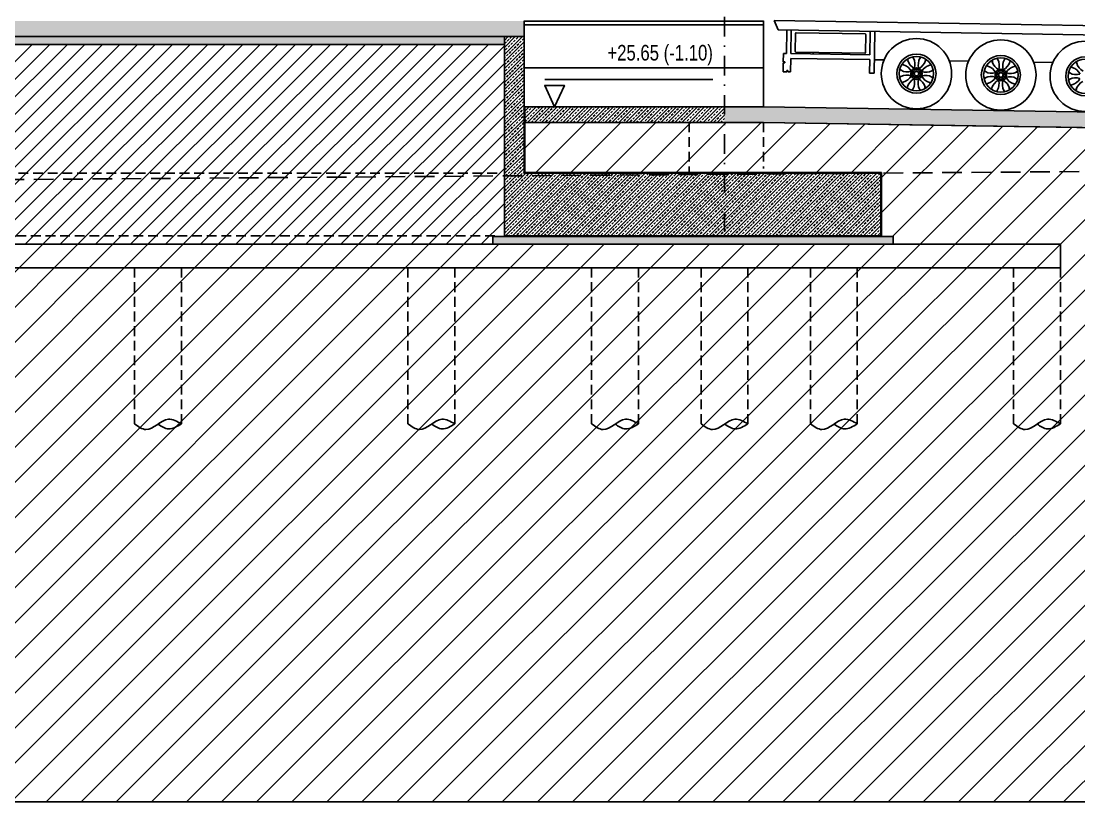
# Model space of a CAD drawing. Header units: centimetres. Extents: x 77182 to 116086, y 20619 to 33555.
# Drawn here: x 111165 to 112518, y 20940 to 21940 of the extents above; entities that cross this region are included whole.
import ezdxf

# ---------------------------------------------------------------- set-up
doc = ezdxf.new("R2010")
doc.units = ezdxf.units.CM
doc.header["$LTSCALE"] = 100
doc.linetypes.add('DASHDOT2', pattern=[0.5, 0.25, -0.125, 0, -0.125])
doc.linetypes.add('HIDDEN2', pattern=[0.1875, 0.125, -0.0625])
for name, color, linetype in [('A-ANNO-DIMS', 187, 'Continuous'), ('A-ANNO-GRID', 155, 'DASHDOT2'), ('A-DOOR', 193, 'Continuous'), ('A-ELEV-01', 255, 'Continuous'), ('A-ELEV-02', 253, 'Continuous'), ('A-HATCH', 253, 'Continuous'), ('A-WALL-INSL', 249, 'Continuous'), ('L-TOPO', 49, 'Continuous'), ('S-CONC', 5, 'Continuous'), ('S-HTCH', 8, 'Continuous')]:
    doc.layers.add(name, color=color, linetype=linetype)
doc.styles.add('Fields_100', font='act_simplex.shx', dxfattribs={"width": 0.8, "height": 20})
pattern_1 = [(45, (84445.261, 23206.629), (-4.490128, 4.490128), []), (45, (84449.7513, 23206.629), (-4.490128, 4.490128), [3.175, -1.5875])]

# ---------------------------------------------------------------- blocks, each defined once
blk = doc.blocks.new('TRUCK ELEVATION')
for p, q in [((-1176.8, 65), (183.2, 65)), ((183.2, 65), (177.9, 53.2)), ((177.9, 53.2), (-925.9, 53.2)), ((54, -0.4), (54, 53.2)), ((60, 23), (60, 53.2)), ((65.6, 26), (65.6, 49)), ((154.6, 50), (66.6, 50)), ((155.6, 26), (155.6, 49)), ((161.2, 23), (161.2, 53.2)), ((166.9, 53.2), (166.9, 23)), ((-149.7, 17), (-174.3, 17)), ((-41.7, 17), (-66.3, 17)), ((54, 17), (41.7, 17)), ((161.2, 23), (60, 23)), ((60, -0.4), (60, 17)), ((161.2, 17), (60, 17)), ((154.6, 25), (66.6, 25)), ((88.4, 25), (88.4, 23)), ((132.8, 25), (132.8, 23)), ((161.2, -0.4), (161.2, 17)), ((166.9, 23), (170.7, 23)), ((170.7, 23), (170.7, 12.5)), ((166, 1.5), (164.5, 1.5)), ((164.5, 1.5), (164.5, -0.4)), ((166, -0.4), (166, 1.5)), ((170.7, 12.5), (168.8, 12.5)), ((168.8, 12.5), (168.8, 11.1)), ((168.8, 11.1), (170.7, 11.1)), ((170.7, 11.1), (170.7, -0.4)), ((60, -0.4), (54, -0.4)), ((164.5, -0.4), (161.2, -0.4)), ((170.7, -0.4), (166, -0.4))]:
    blk.add_line(p, q)
for points in [[(-204, 18.3), (-205.1, 17.1), (-204.8, 16.8, -0.205207), (-213.1, 6.7, 1.723661)], [(-120, 18.3), (-118.9, 17.1), (-119.2, 16.8, 0.205207), (-110.9, 6.7, -1.723661)], [(-112.6, 21.4), (-112.6, 19.8), (-112.2, 19.8, -0.206806), (-110.9, 6.7, 1.723661)], [(-103.4, 21.4), (-103.4, 19.8), (-103.8, 19.8, 0.206806), (-105.1, 6.7, -1.723661)], [(-96, 18.3), (-97.1, 17.1), (-96.8, 16.8, -0.205207), (-105.1, 6.7, 1.723661)], [(-12, 18.3), (-10.9, 17.1), (-11.2, 16.8, 0.205207), (-2.9, 6.7, -1.723661)], [(-4.6, 21.4), (-4.6, 19.8), (-4.2, 19.8, -0.206806), (-2.9, 6.7, 1.723661)], [(4.6, 21.4), (4.6, 19.8), (4.2, 19.8, 0.206806), (2.9, 6.7, -1.723661)], [(12, 18.3), (10.9, 17.1), (11.2, 16.8, -0.205207), (2.9, 6.7, 1.723661)], [(-197.7, 12), (-198.9, 10.9), (-199.2, 11.2, 0.205207), (-209.3, 2.9, -1.723661)], [(-194.6, 4.4), (-196.2, 4.4), (-196.2, 4, -0.205207), (-209.2, 2.7, 1.723661)], [(-129.4, 4.4), (-127.8, 4.4), (-127.8, 4, 0.205207), (-114.8, 2.7, -1.723661)], [(-126.3, 12), (-125.1, 10.9), (-124.8, 11.2, -0.205207), (-114.7, 2.9, 1.723661)], [(-89.7, 12), (-90.9, 10.9), (-91.2, 11.2, 0.205207), (-101.3, 2.9, -1.723661)], [(-86.6, 4.4), (-88.2, 4.4), (-88.2, 4, -0.205207), (-101.2, 2.7, 1.723661)], [(-21.4, 4.4), (-19.8, 4.4), (-19.8, 4, 0.205207), (-6.8, 2.7, -1.723661)], [(-18.3, 12), (-17.1, 10.9), (-16.8, 11.2, -0.205207), (-6.7, 2.9, 1.723661)], [(18.3, 12), (17.1, 10.9), (16.8, 11.2, 0.205207), (6.7, 2.9, -1.723661)], [(21.4, 4.4), (19.8, 4.4), (19.8, 4, -0.205207), (6.8, 2.7, 1.723661)], [(-204, -18.3), (-205.1, -17.1), (-204.8, -16.8, 0.205207), (-213.1, -6.7, -1.723661)], [(-197.7, -12), (-198.9, -10.9), (-199.2, -11.2, -0.205207), (-209.3, -2.9, 1.723661)], [(-194.6, -4.4), (-196.2, -4.4), (-196.2, -4, 0.205207), (-209.2, -2.7, -1.723661)], [(-129.4, -4.4), (-127.8, -4.4), (-127.8, -4, -0.205207), (-114.8, -2.7, 1.723661)], [(-126.3, -12), (-125.1, -10.9), (-124.8, -11.2, 0.205207), (-114.7, -2.9, -1.723661)], [(-120, -18.3), (-118.9, -17.1), (-119.2, -16.8, -0.205207), (-110.9, -6.7, 1.723661)], [(-112.6, -21.4), (-112.6, -19.8), (-112.2, -19.8, 0.206806), (-110.9, -6.7, -1.723661)], [(-103.4, -21.4), (-103.4, -19.8), (-103.8, -19.8, -0.206806), (-105.1, -6.7, 1.723661)], [(-96, -18.3), (-97.1, -17.1), (-96.8, -16.8, 0.205207), (-105.1, -6.7, -1.723661)], [(-89.7, -12), (-90.9, -10.9), (-91.2, -11.2, -0.205207), (-101.3, -2.9, 1.723661)], [(-86.6, -4.4), (-88.2, -4.4), (-88.2, -4, 0.205207), (-101.2, -2.7, -1.723661)], [(-21.4, -4.4), (-19.8, -4.4), (-19.8, -4, -0.205207), (-6.8, -2.7, 1.723661)], [(-18.3, -12), (-17.1, -10.9), (-16.8, -11.2, 0.205207), (-6.7, -2.9, -1.723661)], [(-12, -18.3), (-10.9, -17.1), (-11.2, -16.8, -0.205207), (-2.9, -6.7, 1.723661)], [(-4.6, -21.4), (-4.6, -19.8), (-4.2, -19.8, 0.206806), (-2.9, -6.7, -1.723661)], [(4.6, -21.4), (4.6, -19.8), (4.2, -19.8, -0.206806), (2.9, -6.7, 1.723661)], [(12, -18.3), (10.9, -17.1), (11.2, -16.8, 0.205207), (2.9, -6.7, -1.723661)], [(18.3, -12), (17.1, -10.9), (16.8, -11.2, -0.205207), (6.7, -2.9, 1.723661)], [(21.4, -4.4), (19.8, -4.4), (19.8, -4, 0.205207), (6.8, -2.7, -1.723661)]]:
    blk.add_lwpolyline(points, format="xyb")
for centre, radius in [((-216, 0), 45), ((-108, 0), 45), ((0, 0), 45), ((-216, 0), 25), ((-216, 0), 22), ((-108, 0), 25), ((-108, 0), 22), ((0, 0), 25), ((0, 0), 22), ((-108, 0), 7.31), ((-108, 0), 5.57), ((-108, 0), 3.42), ((-108, 0), 2.94), ((0, 0), 7.31), ((0, 0), 5.57), ((0, 0), 3.42), ((0, 0), 2.94)]:
    blk.add_circle(centre, radius)
for centre, start, end in [((66.6, 49), 90, 180), ((154.6, 49), 0, 90), ((66.6, 26), 180, 270), ((154.6, 26), 270, 0)]:
    blk.add_arc(centre, 1, start, end)
blk = doc.blocks.new('JET GROUT')
at = {"linetype": 'HIDDEN2'}
for points in [[(-30, 0), (-30, -200)], [(30, 0), (30, -200)]]:
    blk.add_lwpolyline(points, dxfattribs=at)
for points, knots in [([(-30, -200), (-25.1, -203.6), (-10.8, -214), (8.9, -187.9), (24.4, -196.8), (30, -200)], [0, 0, 0, 0, 16.350848, 47.934672, 65.567386, 65.567386, 65.567386, 65.567386]), ([(0, -200.3), (4.4, -203.3), (14.5, -209.5), (24.5, -203.3), (30, -200)], [179.801197, 179.801197, 179.801197, 179.801197, 259.646208, 355.156763, 355.156763, 355.156763, 355.156763])]:
    blk.add_open_spline(points, degree=3, knots=knots)

msp = doc.modelspace()

# ---------------------------------------------------------------- hatches: boundary and pattern name
at = {"layer": 'A-HATCH'}
h = msp.add_hatch(dxfattribs=at)
h.set_pattern_fill('LINE', color=256, scale=5, angle=45, style=0)
h.set_pattern_definition([(45, (95292.908, 16351.703), (-11.22532, 11.22532), [])])
h.paths.add_polyline_path([(92250.7, 21746.4), (92250.7, 21900.4), (94004.7, 21900.4), (94004.7, 21910.4), (109888.7, 21910.4), (109899.7, 21910.4), (111782.7, 21910.4), (111782.7, 21664.4), (111768.2, 21664.4), (111768.2, 21654.4), (110484.7, 21654.4), (110484.7, 21664.4), (110465.2, 21664.9), (110465.2, 21745.9), (110064.2, 21745.9), (110064.2, 21664.4), (110044.7, 21664.4), (110044.7, 21654.4), (108684.7, 21654.4), (108684.7, 21664.4), (108665.2, 21664.4), (108665.2, 21745.9), (108264.2, 21745.9), (108264.2, 21664.4), (108244.7, 21664.4), (108244.7, 21654.4), (106884.7, 21654.4), (106884.7, 21664.4), (106865.2, 21664.4), (106865.2, 21745.9), (106464.2, 21745.9), (106464.2, 21664.4), (106444.7, 21664.4), (106444.7, 21654.4), (105084.7, 21654.4), (105084.7, 21664.4), (105065.2, 21664.4), (105065.2, 21745.9), (104664.2, 21745.9), (104664.2, 21664.4), (104644.7, 21664.4), (104644.7, 21654.4), (103284.7, 21654.4), (103284.7, 21664.4), (103265.2, 21664.4), (103265.2, 21745.9), (102764.2, 21745.9), (102764.2, 21664.4), (102744.7, 21664.4), (102744.7, 21654.4), (101484.7, 21654.4), (101484.7, 21664.4), (101465.2, 21664.4), (101465.2, 21745.9), (101064.2, 21745.9), (101064.2, 21664.4), (101044.7, 21664.4), (101044.7, 21654.4), (99684.7, 21654.4), (99684.7, 21664.4), (99665.2, 21664.4), (99665.2, 21745.9), (99264.2, 21745.9), (99264.2, 21664.4), (99244.7, 21664.4), (99244.7, 21654.4), (97884.7, 21654.4), (97884.7, 21664.4), (97865.2, 21664.4), (97865.2, 21745.9), (97464.2, 21745.9), (97464.2, 21664.4), (97444.7, 21664.4), (97444.7, 21654.4), (96084.7, 21654.4), (96084.7, 21664.4), (96065.2, 21664.4), (96065.2, 21745.9), (95664.2, 21745.9), (95664.2, 21664.4), (95644.7, 21664.4), (95644.7, 21654.4), (94279.7, 21654.4), (94279.7, 21664.4), (94265.2, 21664.4), (94265.7, 21746.4)])
h = msp.add_hatch(dxfattribs=at)
h.set_pattern_fill('LINE', color=256, scale=10, angle=45, style=0)
h.set_pattern_definition([(45, (95292.908, 16351.703), (-22.45064, 22.45064), [])])
h.paths.add_polyline_path([(116038, 21785.4), (116038, 20940.3), (90438, 20940.3), (90438, 21785.4), (91458.7, 21785.4), (91458.7, 21685.4), (91608.7, 21685.4), (91608.7, 21715.4), (91478.7, 21715.4), (91478.7, 21895.4), (92218.7, 21895.4), (92218.7, 21746.4), (92063.7, 21746.4), (92063.7, 21664.4), (92049.7, 21664.4), (92049.7, 21654.4), (112280.7, 21654.4), (112280.7, 21664.4), (112265.7, 21664.4), (112265.7, 21746.4), (111809.2, 21746.4), (111809.2, 21810.4), (112114.7, 21810.4), (114922.6, 21765.4), (114923, 21785.4)])
h.paths.add_polyline_path([(91945.5, 21872.2), (91612.5, 21872.2), (91612.5, 21652.6), (91945.5, 21652.6)], flags=16)
h.paths.add_polyline_path([(106591.4, 21347.1), (106890.1, 21347.1), (106890.1, 21164.3), (106591.4, 21164.3)], flags=16)
h.paths.add_polyline_path([(95798, 21347.1), (96096.7, 21347.1), (96096.7, 21164.3), (95798, 21164.3)], flags=16)
h.paths.add_polyline_path([(93574.3, 21347.1), (93873, 21347.1), (93873, 21164.3), (93574.3, 21164.3)], flags=16)
at = {"layer": 'S-HTCH'}
h = msp.add_hatch(dxfattribs=at)
h.set_pattern_fill('ANSI33', color=256, style=0)
h.set_pattern_definition(pattern_1)
h.paths.add_polyline_path([(109909.7, 21920.4), (109909.7, 21940.4), (94019.7, 21940.4), (94019.7, 21920.4)])
h.paths.add_polyline_path([(109909.7, 21940.4), (109909.7, 21920.4), (111808.2, 21920.4), (111808.2, 21940.4)])
h = msp.add_hatch(dxfattribs=at)
h.set_pattern_fill('AR-CONC', color=256, scale=0.1, style=0)
h.set_pattern_definition([(50, (-37297.674, 23541.89), (18.2184669, -1.5939086), [1.905, -20.955]), (355, (-37297.674, 23541.89), (-3.5243421, 19.1056845), [1.524, -16.7640584]), (100.451445, (-37296.156, 23541.757), (14.6941247, 17.5117752), [1.6190009, -17.8090245]), (46.1842, (-37297.674, 23546.97), (27.107904, -4.2042328), [2.8575, -31.4325]), (96.635558, (-37295.415, 23546.62), (23.7404134, 24.7426125), [2.4285023, -26.713561]), (351.184151, (-37297.674, 23546.97), (23.7404134, 24.7426125), [2.2859967, -25.145973]), (21, (-37295.134, 23545.7), (15.1614391, -10.2265198), [1.905, -20.955]), (326, (-37295.134, 23545.7), (6.1802028, 18.4187966), [1.524, -16.764]), (71.451445, (-37293.87, 23544.848), (21.341642, 8.1922769), [1.6190009, -17.8089938]), (37.5, (-37297.674, 23541.89), (0.30886033, 8.4555039), [0, -16.5608, 0, -17.018, 0, -16.8275]), (7.5, (-37297.674, 23541.89), (6.68196625, 10.0180575), [0, -9.7028, 0, -16.1798, 0, -6.4135]), (327.5, (-37303.3384, 23541.89), (13.55905952, -0.5728744), [0, -6.35, 0, -19.812, 0, -26.289]), (317.5, (-37305.878, 23541.89), (14.8129181, 2.5426491), [0, -8.255, 0, -13.1572, 0, -18.669])])
h.paths.add_polyline_path([(111782.7, 21920.4), (94019.7, 21920.4), (94019.7, 21910.4), (111782.7, 21910.4)])
h = msp.add_hatch(dxfattribs=at)
h.set_pattern_fill('ANSI33', color=256, style=0)
h.set_pattern_definition(pattern_1)
h.paths.add_polyline_path([(112264.7, 21745.4), (111808.2, 21745.4), (111808.2, 21920.4), (111783.2, 21920.4), (111783.2, 21745.4), (111783.2, 21665.4), (112264.7, 21665.4)])
h = msp.add_hatch(dxfattribs=at)
h.set_pattern_fill('ANSI33', color=256, style=0)
h.set_pattern_definition(pattern_1)
h.paths.add_polyline_path([(112064.7, 21830.4), (111809.2, 21830.4), (111809.2, 21810.4), (112064.7, 21810.4)])
h = msp.add_hatch(dxfattribs=at)
h.set_pattern_fill('ANSI33', color=256, style=0)
h.set_pattern_definition(pattern_1)
h.paths.add_polyline_path([(112114.7, 21830.4), (112064.7, 21830.4), (112064.7, 21810.4), (112114.7, 21810.4), (112114.7, 21810.4), (114922.6, 21765.4), (114923, 21785.4)])
h = msp.add_hatch(dxfattribs=at)
h.set_pattern_fill('AR-CONC', color=256, scale=0.1, style=0)
h.set_pattern_definition([(50, (111865.697, 21665.387), (18.21847, -1.5939), [1.905, -20.955]), (355, (111865.697, 21665.387), (-3.5243, 19.1057), [1.524, -16.76406]), (100.4514, (111867.216, 21665.254), (14.6941, 17.5118), [1.619, -17.809]), (46.184, (111865.697, 21670.467), (27.1079, -4.2042), [2.8575, -31.4325]), (96.6356, (111867.956, 21670.116), (23.7404, 24.7426), [2.4285, -26.7136]), (351.184, (111865.697, 21670.467), (23.7404, 24.7426), [2.286, -25.146]), (21, (111868.237, 21669.197), (15.16144, -10.2265), [1.905, -20.955]), (326, (111868.237, 21669.197), (6.1802, 18.4188), [1.524, -16.764]), (71.4514, (111869.501, 21668.344), (21.34164, 8.1923), [1.619, -17.809]), (37.5, (111865.6975, 21665.3866), (0.30886, 8.4555), [0, -16.5608, 0, -17.018, 0, -16.8275]), (7.5, (111865.6975, 21665.387), (6.68197, 10.01806), [0, -9.7028, 0, -16.1798, 0, -6.4135]), (327.5, (111860.033, 21665.3866), (13.55906, -0.57287), [0, -6.35, 0, -19.812, 0, -26.289]), (317.5, (111857.493, 21665.387), (14.81292, 2.54265), [0, -8.255, 0, -13.1572, 0, -18.669])])
h.paths.add_polyline_path([(112280.7, 21664.4), (111768.2, 21664.4), (111768.2, 21654.4), (112280.7, 21654.4)])

# ---------------------------------------------------------------- linework, layer by layer
at = {"linetype": 'Continuous'}
msp.add_line((112114.7, 21830.4), (112114.7, 21880.4), dxfattribs=at)
at = {"layer": 'A-ANNO-DIMS'}
msp.add_lwpolyline([(112049.9, 21865.4), (111834.8, 21865.4)], dxfattribs=at)
msp.add_lwpolyline([(111847.3, 21830.4), (111834.8, 21857.9), (111859.8, 21857.9)], close=True, dxfattribs=at)
at = {"layer": 'A-ANNO-GRID'}
msp.add_lwpolyline([(112064.7, 23398.5), (112064.7, 21665.4)], dxfattribs=at)
at = {"layer": 'A-DOOR'}
for p, q in [((112114.7, 21935.4), (112114.7, 21940.4)), ((112114.7, 21939.9), (111808.2, 21939.9)), ((112114.7, 21935.4), (111808.2, 21935.4)), ((112114.7, 21880.4), (112114.7, 21935.4)), ((112114.7, 21880.4), (111808.2, 21880.4))]:
    msp.add_line(p, q, dxfattribs=at)
at = {"layer": 'A-ELEV-01'}
msp.add_line((91834.7, 21624.4), (112494.7, 21624.4), dxfattribs=at)
at = {"layer": 'A-ELEV-01', "linetype": 'HIDDEN2'}
for points in [[(112019.7, 21810.4), (112019.7, 21745.4)], [(112114.7, 21810.4), (112114.7, 21751.4)], [(111773.7, 21745.4), (110464.7, 21745.4)], [(110464.7, 21665.4), (111773.7, 21665.4)]]:
    msp.add_lwpolyline(points, dxfattribs=at)
at = {"layer": 'A-ELEV-01'}
msp.add_lwpolyline([(112280.7, 21654.4), (112494.7, 21654.4), (112494.7, 21624.4)], dxfattribs=at)
at = {"layer": 'A-HATCH'}
msp.add_lwpolyline([(92049.7, 21654.4), (112280.7, 21654.4), (112280.7, 21664.4), (112265.7, 21664.4), (112265.7, 21746.4), (111809.2, 21746.4), (111809.2, 21810.4), (112114.7, 21810.4), (114922.6, 21765.4), (114923, 21785.4), (116038, 21785.4), (116038, 20940.3), (90438, 20940.3)], dxfattribs=at)
at = {"layer": 'A-WALL-INSL'}
for p, q in [((111809.2, 21810.4), (111809.2, 21746.4)), ((111809.2, 21810.4), (111809.2, 21751.4)), ((112265.7, 21746.4), (112265.7, 21664.4))]:
    msp.add_line(p, q, dxfattribs=at)
at = {"layer": 'A-WALL-INSL', "linetype": 'HIDDEN2', "ltscale": 0.5, "const_width": 1}
msp.add_lwpolyline([(111782.7, 21920.4), (111782.7, 21664.9), (112265.2, 21664.9), (112265.2, 21745.9), (111808.7, 21745.9), (111808.7, 21835.4)], dxfattribs=at)
at = {"layer": 'L-TOPO', "color": 1, "linetype": 'HIDDEN2', "ltscale": 2}
msp.add_lwpolyline([(91478.7, 21785.4), (92803, 21725.4), (109568.5, 21725.4), (114922.6, 21765.4)], dxfattribs=at)
at = {"layer": 'S-CONC'}
for p, q in [((111808.2, 21920.4), (111808.2, 21940.4)), ((94019.7, 21910.4), (111782.7, 21910.4))]:
    msp.add_line(p, q, dxfattribs=at)
for points in [[(111808.2, 21920.4), (109909.7, 21920.4)], [(112264.7, 21665.4), (111783.2, 21665.4), (111783.2, 21745.4), (111783.2, 21745.4), (111783.2, 21920.4)], [(111808.2, 21920.4), (111808.2, 21745.4), (112264.7, 21745.4), (112264.7, 21665.4)], [(111808.7, 21830.4), (112114.7, 21830.4), (114923, 21785.4)], [(111809.2, 21830.4), (111809.2, 21810.4)], [(111808.7, 21810.4), (112114.5, 21810.4), (114922.6, 21765.4)]]:
    msp.add_lwpolyline(points, dxfattribs=at)
msp.add_lwpolyline([(111768.2, 21654.4), (112280.7, 21654.4), (112280.7, 21664.4), (111768.2, 21664.4)], close=True, dxfattribs=at)

# ---------------------------------------------------------------- block references
at = {"layer": 'A-ELEV-01'}
for p in [(111339.7, 21624.4), (111689.7, 21624.4), (111924.7, 21624.4), (112064.7, 21624.4), (112204.7, 21624.4), (112464.7, 21624.4)]:
    msp.add_blockref('JET GROUT', p, dxfattribs=at)
at = {"layer": 'A-ELEV-02', "xscale": -1, "rotation": 359.0819618345629}
msp.add_blockref('TRUCK ELEVATION', (112310.4, 21872.9), dxfattribs=at)

# ---------------------------------------------------------------- texts
at = {"layer": 'A-ANNO-DIMS', "color": 50, "insert": (112049.9, 21883.7), "char_height": 20, "attachment_point": 9, "style": 'Fields_100'}
msp.add_mtext_dynamic_manual_height_columns('+25.65 (-1.10)', width=226.336, gutter_width=100, heights=[0], dxfattribs=at)

doc.saveas('drawing.dxf')
